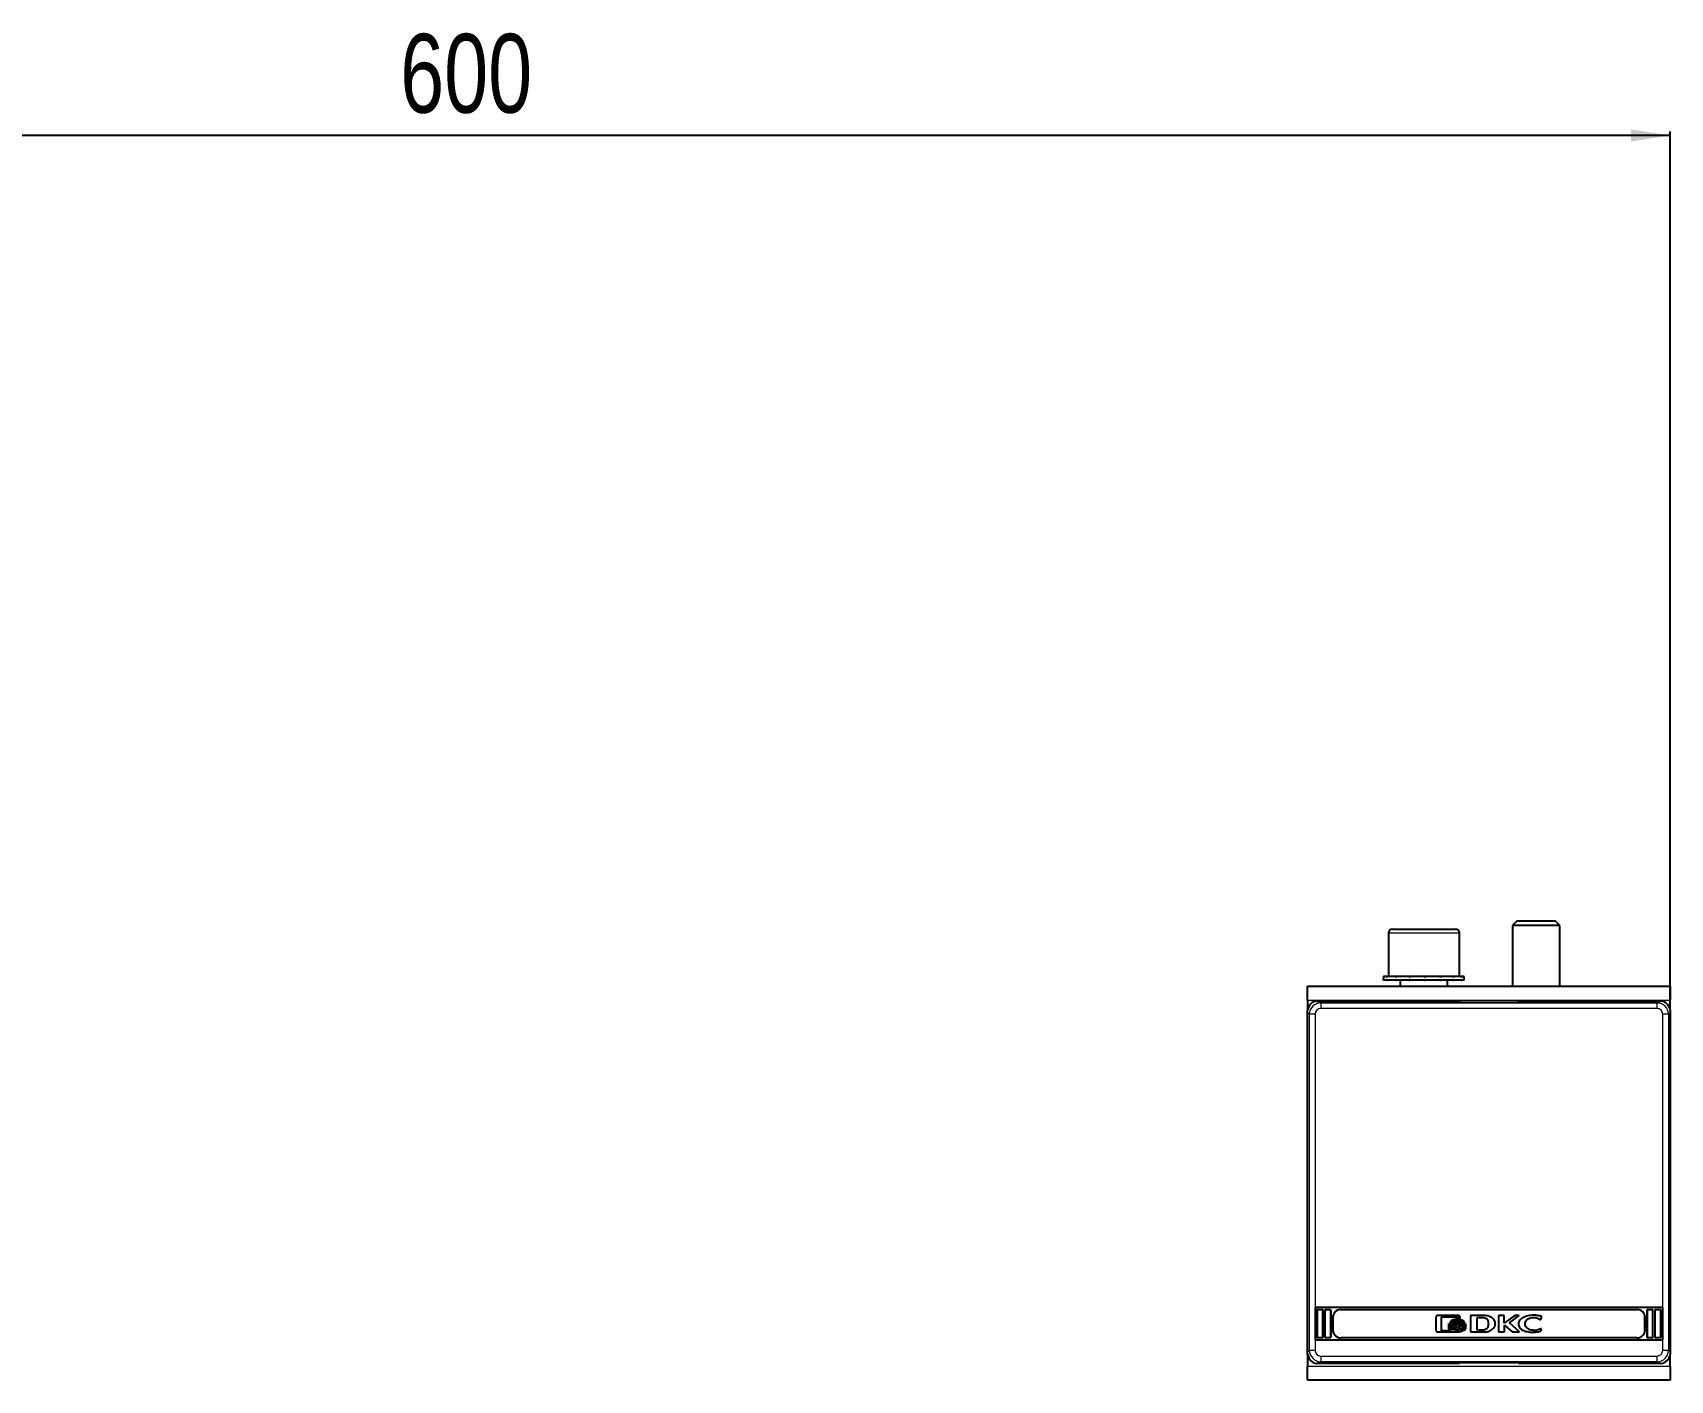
# Model space of a CAD drawing. Header units: millimetres. Extents: x -438 to 2824, y -870 to 591.
# Drawn here: x -18.8 to 396.6, y 194.9 to 536.9 of the extents above; entities that cross this region are included whole.
import ezdxf

# ---------------------------------------------------------------- set-up
doc = ezdxf.new("R2010")
doc.units = ezdxf.units.MM
doc.layers.add('FORMAT', color=7, linetype='Continuous')
doc.styles.add('SLDTEXTSTYLE0', font='TXT', dxfattribs={"width": 0.75})
doc.dimstyles.new('SLDDIMSTYLE0', dxfattribs={"dimtxt": 20, "dimasz": 10, "dimexe": 0, "dimexo": 0.0625, "dimgap": 5, "dimtad": 2, "dimdec": 1, "dimrnd": 1e-09, "dimzin": 12, "dimdsep": 46, "dimtxsty": 'SLDTEXTSTYLE0', "dimsah": 1, "dimcen": 0.09, "dimadec": 0, "dimazin": 3, "dimtfac": 1, "dimtofl": 0, "dimtmove": 0, "dimatfit": 3, "dimfxl": 0, "dimfrac": 2, "dimtolj": 1, "dimtzin": 12, "dimarcsym": 0})

# ---------------------------------------------------------------- blocks, each defined once
blk = doc.blocks.new('_D_3')
at = {"layer": 'FORMAT'}
for p, q in [((-203.42, 288.93), (-203.42, 511.86)), ((396.58, 288.93), (396.58, 511.86)), ((396.58, 510.86), (-203.42, 510.86))]:
    blk.add_line(p, q, dxfattribs=at)
for points in [[(-203.42, 510.86), (-193.42, 509.32), (-193.42, 512.4)], [(396.58, 510.86), (386.58, 512.4), (386.58, 509.32)]]:
    blk.add_solid(points, dxfattribs=at)
at = {"layer": 'FORMAT', "insert": (74.41, 536.64), "char_height": 20, "attachment_point": 1, "style": 'SLDTEXTSTYLE0'}
blk.add_mtext('600', dxfattribs=at)

msp = doc.modelspace()

# ---------------------------------------------------------------- linework, layer by layer
at = {"color": 7, "linetype": 'Continuous', "lineweight": 25}
for p, q in [((325.08, 308.45), (325.08, 297.45)), ((326.08, 309.45), (334.52, 309.45)), ((334.52, 309.45), (342.08, 309.45)), ((343.08, 297.45), (343.08, 308.45)), ((357.65, 311.45), (356.58, 310.37)), ((356.58, 310.37), (356.58, 294.95)), ((368.58, 310.37), (356.58, 310.37)), ((367.5, 311.45), (357.65, 311.45)), ((368.58, 310.37), (367.5, 311.45)), ((368.58, 294.95), (368.58, 310.37)), ((304.58, 291.45), (304.58, 294.95)), ((304.58, 294.95), (396.58, 294.95)), ((323.83, 297.45), (323.83, 296.45)), ((323.83, 297.45), (323.83, 297.2)), ((324.65, 297.45), (323.83, 297.45)), ((323.83, 297.45), (323.83, 297.45)), ((323.83, 296.45), (323.83, 296.7)), ((324.65, 296.45), (323.83, 296.45)), ((323.83, 296.45), (323.83, 296.45)), ((324.65, 297.45), (324.75, 297.45)), ((324.65, 296.45), (324.75, 296.45)), ((324.75, 297.45), (324.75, 297.2)), ((326.9, 297.45), (324.75, 297.45)), ((324.75, 296.45), (324.75, 296.7)), ((326.9, 296.45), (324.75, 296.45)), ((326.9, 297.45), (327.08, 297.45)), ((326.9, 296.45), (327.08, 296.45)), ((327.08, 297.45), (327.08, 297.2)), ((330.25, 297.45), (327.08, 297.45)), ((327.08, 296.45), (327.08, 296.7)), ((330.25, 296.45), (327.08, 296.45)), ((328.08, 296.45), (328.08, 294.95)), ((330.25, 297.45), (330.48, 297.45)), ((330.25, 296.45), (330.48, 296.45)), ((330.48, 297.45), (330.48, 297.2)), ((334.18, 297.45), (330.48, 297.45)), ((330.48, 296.45), (330.48, 296.7)), ((334.18, 296.45), (330.48, 296.45)), ((334.18, 297.45), (334.38, 297.45)), ((334.18, 297.45), (334.26, 297.45)), ((334.18, 296.45), (334.34, 296.45)), ((334.34, 296.45), (334.43, 296.45)), ((334.38, 297.45), (334.43, 297.45)), ((334.43, 297.45), (334.43, 297.2)), ((338.09, 297.45), (334.43, 297.45)), ((334.43, 296.45), (334.43, 296.7)), ((338.09, 296.45), (334.43, 296.45)), ((338.09, 297.45), (338.32, 297.45)), ((338.09, 296.45), (338.32, 296.45)), ((338.32, 297.45), (338.32, 297.2)), ((341.4, 297.45), (338.32, 297.45)), ((338.32, 296.45), (338.32, 296.7)), ((341.4, 296.45), (338.32, 296.45)), ((340.08, 294.95), (340.08, 296.45)), ((341.4, 297.45), (341.57, 297.45)), ((341.4, 296.45), (341.57, 296.45)), ((341.57, 297.45), (341.57, 297.2)), ((343.59, 297.45), (341.57, 297.45)), ((341.57, 296.45), (341.57, 296.7)), ((343.59, 296.45), (341.57, 296.45)), ((343.59, 297.45), (343.68, 297.45)), ((343.59, 296.45), (343.68, 296.45)), ((343.68, 297.45), (343.68, 297.2)), ((344.33, 297.45), (343.68, 297.45)), ((343.68, 296.45), (343.68, 296.7)), ((344.33, 296.45), (343.68, 296.45)), ((344.33, 296.45), (344.33, 297.45)), ((396.58, 294.95), (396.58, 291.45)), ((304.58, 291.45), (304.58, 288.92)), ((306.85, 291.2), (307.48, 291.2)), ((307.48, 291.2), (343.08, 291.2)), ((343.08, 291.2), (343.08, 291.06)), ((343.58, 290.93), (357.58, 290.93)), ((358.08, 291.06), (358.08, 291.2)), ((358.08, 291.2), (393.68, 291.2)), ((393.68, 291.2), (394.3, 291.2)), ((396.58, 288.92), (396.58, 291.45)), ((304.58, 288.3), (304.58, 288.92)), ((304.58, 202.1), (304.58, 288.3)), ((396.58, 288.92), (396.58, 288.3)), ((396.58, 288.3), (396.58, 202.1)), ((394.68, 213.4), (306.48, 213.4)), ((306.48, 213.4), (306.48, 205.2)), ((306.98, 205.9), (306.98, 212.7)), ((307.18, 212.9), (308.28, 212.9)), ((308.48, 212.7), (308.48, 205.9)), ((308.98, 205.9), (308.98, 212.7)), ((309.18, 212.9), (310.28, 212.9)), ((310.48, 212.7), (310.48, 205.9)), ((312.98, 212.9), (388.18, 212.9)), ((390.68, 212.7), (390.68, 205.9)), ((390.88, 212.9), (391.98, 212.9)), ((392.18, 205.9), (392.18, 212.7)), ((392.68, 212.7), (392.68, 205.9)), ((392.88, 212.9), (393.98, 212.9)), ((394.18, 205.9), (394.18, 212.7)), ((394.68, 205.2), (394.68, 213.4)), ((310.98, 207.7), (310.98, 210.9)), ((337.15, 210.96), (337.15, 207.64)), ((342.83, 211.4), (337.59, 211.4)), ((338.56, 211.07), (342.74, 211.07)), ((338.56, 207.53), (338.56, 211.07)), ((340.3, 209.38), (340.3, 208.93)), ((340.3, 208.67), (340.3, 208.2)), ((342.74, 211.07), (342.74, 210.68)), ((342.74, 210.68), (343.26, 210.68)), ((343.26, 210.68), (343.26, 210.96)), ((344.75, 208.83), (344.75, 209.28)), ((344.75, 208.1), (344.75, 208.57)), ((348.72, 211.42), (345.9, 211.4)), ((345.9, 211.4), (345.9, 207.2)), ((348.52, 210.83), (347.48, 210.82)), ((347.48, 210.82), (347.48, 207.72)), ((347.48, 207.72), (348.43, 207.73)), ((353, 211.4), (353, 207.2)), ((354.49, 211.4), (353, 211.4)), ((354.49, 209.43), (354.49, 211.4)), ((357.16, 211.4), (354.49, 209.43)), ((354.51, 208.96), (356.52, 207.2)), ((354.51, 207.2), (354.51, 208.96)), ((355.76, 209.54), (358.29, 211.4)), ((358.35, 207.2), (355.76, 209.54)), ((358.29, 211.4), (357.16, 211.4)), ((363.56, 210.38), (363.75, 210.38)), ((363.74, 207.43), (363.93, 207.97)), ((363.75, 210.38), (364.01, 211.1)), ((363.93, 207.97), (363.77, 207.97)), ((390.18, 207.7), (390.18, 210.9)), ((306.48, 205.2), (394.68, 205.2)), ((308.28, 205.7), (307.18, 205.7)), ((310.28, 205.7), (309.18, 205.7)), ((388.18, 205.7), (312.98, 205.7)), ((337.59, 207.2), (342.83, 207.2)), ((341.02, 207.52), (338.56, 207.53)), ((345.9, 207.2), (348.58, 207.21)), ((348.58, 207.21), (348.59, 207.21)), ((348.59, 207.21), (348.61, 207.21)), ((353, 207.2), (354.51, 207.2)), ((356.52, 207.2), (358.35, 207.2)), ((391.98, 205.7), (390.88, 205.7)), ((393.98, 205.7), (392.88, 205.7)), ((304.58, 201.47), (304.58, 202.1)), ((304.58, 201.47), (304.58, 198.45)), ((343.58, 199.47), (357.58, 199.47)), ((396.58, 202.1), (396.58, 201.47)), ((396.58, 198.45), (396.58, 201.47)), ((304.58, 194.95), (304.58, 198.45)), ((307.48, 199.2), (306.85, 199.2)), ((343.08, 199.2), (307.48, 199.2)), ((343.08, 199.2), (343.08, 199.33)), ((358.08, 199.33), (358.08, 199.2)), ((393.68, 199.2), (358.08, 199.2)), ((394.3, 199.2), (393.68, 199.2)), ((396.58, 198.45), (396.58, 194.95)), ((396.58, 194.95), (304.58, 194.95))]:
    msp.add_line(p, q, dxfattribs=at)
at = {"color": 8, "linetype": 'Continuous', "lineweight": 18}
for p, q in [((334.57, 308.45), (325.08, 308.45)), ((343.08, 308.45), (334.57, 308.45)), ((304.58, 291.45), (396.58, 291.45)), ((307.48, 291.2), (307.93, 290.74)), ((393.23, 290.74), (393.68, 291.2)), ((305.03, 287.85), (304.58, 288.3)), ((306.48, 287.85), (305.03, 287.85)), ((305.03, 202.55), (305.03, 287.85)), ((306.48, 287.85), (306.48, 213.4)), ((307.93, 290.74), (307.93, 289.3)), ((307.93, 290.74), (393.23, 290.74)), ((393.23, 289.3), (307.93, 289.3)), ((393.23, 289.3), (393.23, 290.74)), ((394.68, 213.4), (394.68, 287.85)), ((396.13, 287.85), (394.68, 287.85)), ((396.58, 288.3), (396.13, 287.85)), ((396.13, 287.85), (396.13, 202.55)), ((306.98, 205.9), (306.98, 212.7)), ((306.98, 212.7), (307.08, 212.7)), ((306.98, 212.7), (306.98, 212.7)), ((307.08, 212.7), (307.08, 205.9)), ((307.18, 212.8), (307.18, 212.9)), ((307.18, 212.9), (308.28, 212.9)), ((307.18, 212.9), (307.18, 212.9)), ((308.28, 212.8), (307.18, 212.8)), ((308.28, 212.8), (308.28, 212.9)), ((308.28, 212.9), (308.28, 212.9)), ((308.38, 205.9), (308.38, 212.7)), ((308.38, 212.7), (308.48, 212.7)), ((308.48, 212.7), (308.48, 205.9)), ((308.48, 212.7), (308.48, 212.7)), ((308.98, 212.7), (309.08, 212.7)), ((308.98, 205.9), (308.98, 212.7)), ((308.98, 212.7), (308.98, 212.7)), ((309.08, 212.7), (309.08, 205.9)), ((309.18, 212.8), (309.18, 212.9)), ((309.18, 212.9), (310.28, 212.9)), ((309.18, 212.9), (309.18, 212.9)), ((310.28, 212.8), (309.18, 212.8)), ((310.28, 212.8), (310.28, 212.9)), ((310.28, 212.9), (310.28, 212.9)), ((310.38, 205.9), (310.38, 212.7)), ((310.38, 212.7), (310.48, 212.7)), ((310.48, 212.7), (310.48, 205.9)), ((310.48, 212.7), (310.48, 212.7)), ((312.98, 212.9), (388.18, 212.9)), ((312.98, 212.8), (312.98, 212.9)), ((312.98, 212.9), (312.98, 212.9)), ((388.18, 212.8), (312.98, 212.8)), ((388.18, 212.9), (388.18, 212.8)), ((388.18, 212.9), (388.18, 212.9)), ((390.68, 212.7), (390.78, 212.7)), ((390.68, 205.9), (390.68, 212.7)), ((390.68, 212.7), (390.68, 212.7)), ((390.78, 212.7), (390.78, 205.9)), ((390.88, 212.9), (390.88, 212.8)), ((390.88, 212.9), (391.98, 212.9)), ((390.88, 212.9), (390.88, 212.9)), ((391.98, 212.8), (390.88, 212.8)), ((391.98, 212.9), (391.98, 212.8)), ((391.98, 212.9), (391.98, 212.9)), ((392.08, 205.9), (392.08, 212.7)), ((392.08, 212.7), (392.18, 212.7)), ((392.18, 212.7), (392.18, 205.9)), ((392.18, 212.7), (392.18, 212.7)), ((392.68, 205.9), (392.68, 212.7)), ((392.78, 212.7), (392.68, 212.7)), ((392.68, 212.7), (392.68, 212.7)), ((392.78, 212.7), (392.78, 205.9)), ((392.88, 212.8), (392.88, 212.9)), ((392.88, 212.9), (393.98, 212.9)), ((392.88, 212.9), (392.88, 212.9)), ((393.98, 212.8), (392.88, 212.8)), ((393.98, 212.8), (393.98, 212.9)), ((393.98, 212.9), (393.98, 212.9)), ((394.08, 205.9), (394.08, 212.7)), ((394.18, 212.7), (394.08, 212.7)), ((394.18, 212.7), (394.18, 205.9)), ((394.18, 212.7), (394.18, 212.7)), ((310.98, 207.7), (310.98, 210.9)), ((311.08, 210.9), (310.98, 210.9)), ((310.98, 210.9), (310.98, 210.9)), ((311.08, 207.7), (310.98, 207.7)), ((310.98, 207.7), (310.98, 207.7)), ((311.08, 210.9), (311.08, 207.7)), ((390.08, 207.7), (390.08, 210.9)), ((390.18, 210.9), (390.08, 210.9)), ((390.18, 207.7), (390.08, 207.7)), ((390.18, 210.9), (390.18, 207.7)), ((390.18, 210.9), (390.18, 210.9)), ((390.18, 207.7), (390.18, 207.7)), ((306.48, 205.2), (306.48, 202.55)), ((306.98, 205.9), (307.08, 205.9)), ((306.98, 205.9), (306.98, 205.9)), ((307.18, 205.8), (308.28, 205.8)), ((307.18, 205.7), (307.18, 205.8)), ((308.28, 205.7), (307.18, 205.7)), ((307.18, 205.7), (307.18, 205.7)), ((308.28, 205.7), (308.28, 205.8)), ((308.28, 205.7), (308.28, 205.7)), ((308.38, 205.9), (308.48, 205.9)), ((308.48, 205.9), (308.48, 205.9)), ((308.98, 205.9), (309.08, 205.9)), ((308.98, 205.9), (308.98, 205.9)), ((309.18, 205.8), (310.28, 205.8)), ((309.18, 205.7), (309.18, 205.8)), ((310.28, 205.7), (309.18, 205.7)), ((309.18, 205.7), (309.18, 205.7)), ((310.28, 205.7), (310.28, 205.8)), ((310.28, 205.7), (310.28, 205.7)), ((310.38, 205.9), (310.48, 205.9)), ((310.48, 205.9), (310.48, 205.9)), ((312.98, 205.8), (388.18, 205.8)), ((312.98, 205.8), (312.98, 205.7)), ((388.18, 205.7), (312.98, 205.7)), ((312.98, 205.7), (312.98, 205.7)), ((388.18, 205.7), (388.18, 205.8)), ((388.18, 205.7), (388.18, 205.7)), ((390.68, 205.9), (390.78, 205.9)), ((390.68, 205.9), (390.68, 205.9)), ((390.88, 205.8), (391.98, 205.8)), ((390.88, 205.8), (390.88, 205.7)), ((391.98, 205.7), (390.88, 205.7)), ((390.88, 205.7), (390.88, 205.7)), ((391.98, 205.8), (391.98, 205.7)), ((391.98, 205.7), (391.98, 205.7)), ((392.08, 205.9), (392.18, 205.9)), ((392.18, 205.9), (392.18, 205.9)), ((392.78, 205.9), (392.68, 205.9)), ((392.68, 205.9), (392.68, 205.9)), ((392.88, 205.7), (392.88, 205.8)), ((392.88, 205.8), (393.98, 205.8)), ((393.98, 205.7), (392.88, 205.7)), ((392.88, 205.7), (392.88, 205.7)), ((393.98, 205.7), (393.98, 205.8)), ((393.98, 205.7), (393.98, 205.7)), ((394.18, 205.9), (394.08, 205.9)), ((394.18, 205.9), (394.18, 205.9)), ((394.68, 202.55), (394.68, 205.2)), ((304.58, 202.1), (305.03, 202.55)), ((305.03, 202.55), (306.48, 202.55)), ((307.93, 199.65), (307.48, 199.2)), ((307.93, 201.1), (393.23, 201.1)), ((307.93, 201.1), (307.93, 199.65)), ((393.23, 199.65), (307.93, 199.65)), ((393.23, 199.65), (393.23, 201.1)), ((393.68, 199.2), (393.23, 199.65)), ((394.68, 202.55), (396.13, 202.55)), ((396.13, 202.55), (396.58, 202.1)), ((396.58, 198.45), (304.58, 198.45))]:
    msp.add_line(p, q, dxfattribs=at)
at = {"color": 7, "linetype": 'Continuous', "lineweight": 25}
for centre, radius, start, end in [((326.08, 308.45), 1, 90, 180), ((342.08, 308.45), 1, 0, 90), ((307.18, 212.7), 0.2, 90, 180), ((308.28, 212.7), 0.2, 360, 90), ((309.18, 212.7), 0.2, 90, 180), ((310.28, 212.7), 0.2, 360, 90), ((312.98, 210.9), 2, 90, 180), ((388.18, 210.9), 2, 0, 90), ((390.88, 212.7), 0.2, 90, 180), ((391.98, 212.7), 0.2, 0, 90), ((392.88, 212.7), 0.2, 90, 180), ((393.98, 212.7), 0.2, 0, 90), ((312.98, 207.7), 2, 180, 270), ((388.18, 207.7), 2, 270, 0), ((307.18, 205.9), 0.2, 180, 270), ((308.28, 205.9), 0.2, 270, 360), ((309.18, 205.9), 0.2, 180, 270), ((310.28, 205.9), 0.2, 270, 360), ((390.88, 205.9), 0.2, 180, 270), ((391.98, 205.9), 0.2, 270, 0), ((392.88, 205.9), 0.2, 180, 270), ((393.98, 205.9), 0.2, 270, 0)]:
    msp.add_arc(centre, radius, start, end, dxfattribs=at)
at = {"color": 8, "linetype": 'Continuous', "lineweight": 18}
for centre, radius, start, end in [((307.18, 212.7), 0.198, 90, 180), ((307.18, 212.7), 0.0982, 90, 180), ((308.28, 212.7), 0.198, 360, 90), ((308.28, 212.7), 0.0982, 0, 90), ((309.18, 212.7), 0.198, 90, 180), ((309.18, 212.7), 0.0982, 90, 180), ((310.28, 212.7), 0.198, 360, 90), ((310.28, 212.7), 0.0982, 360, 90), ((312.98, 210.9), 2, 90, 180), ((312.98, 210.9), 1.9, 90, 180), ((388.18, 210.9), 2, 0, 90), ((388.18, 210.9), 1.9, 0, 90), ((390.88, 212.7), 0.198, 90, 180), ((390.88, 212.7), 0.0982, 90, 180), ((391.98, 212.7), 0.198, 0, 90), ((391.98, 212.7), 0.0982, 0, 90), ((392.88, 212.7), 0.198, 90, 180), ((392.88, 212.7), 0.0982, 90, 180), ((393.98, 212.7), 0.198, 0, 90), ((393.98, 212.7), 0.0982, 0, 90), ((312.98, 207.7), 2, 180, 270), ((312.98, 207.7), 1.9, 180, 270), ((388.18, 207.7), 1.9, 270, 0), ((388.18, 207.7), 2, 270, 0), ((307.18, 205.9), 0.198, 180, 270), ((307.18, 205.9), 0.0982, 180, 270), ((308.28, 205.9), 0.0982, 270, 360), ((308.28, 205.9), 0.198, 270, 360), ((309.18, 205.9), 0.198, 180, 270), ((309.18, 205.9), 0.0982, 180, 270), ((310.28, 205.9), 0.0982, 270, 0), ((310.28, 205.9), 0.198, 270, 360), ((390.88, 205.9), 0.198, 180, 270), ((390.88, 205.9), 0.0982, 180, 270), ((391.98, 205.9), 0.0982, 270, 0), ((391.98, 205.9), 0.198, 270, 0), ((392.88, 205.9), 0.198, 180, 270), ((392.88, 205.9), 0.0982, 180, 270), ((393.98, 205.9), 0.0982, 270, 0), ((393.98, 205.9), 0.198, 270, 0)]:
    msp.add_arc(centre, radius, start, end, dxfattribs=at)
at = {"color": 7, "linetype": 'Continuous', "lineweight": 25}
for centre, major_axis, ratio, start_param, end_param in [((307.63, 288.15), (2.27, -2.27), 0.935113, 2.575748, 3.707437), ((343.58, 291.06), (0.5, 0), 0.267949, 3.141593, 4.712389), ((357.58, 291.06), (0.5, 0), 0.267949, 4.712389, 6.283185), ((393.53, 288.15), (-2.27, -2.27), 0.935113, 2.575748, 3.707437), ((307.63, 202.25), (2.27, 2.27), 0.935113, 2.575748, 3.707437), ((343.58, 199.33), (0.5, 0), 0.267949, 1.570796, 3.141593), ((357.58, 199.33), (0.5, 0), 0.267949, 0, 1.570796), ((393.53, 202.25), (-2.27, 2.27), 0.935113, 2.575748, 3.707437)]:
    msp.add_ellipse(centre, major_axis=major_axis, ratio=ratio, start_param=start_param, end_param=end_param, dxfattribs=at)
at = {"color": 8, "linetype": 'Continuous', "lineweight": 18}
for centre, major_axis, ratio, start_param, end_param in [((308.03, 287.74), (2.13, -2.13), 0.997754, 2.389713, 3.893472), ((308.03, 287.74), (1.13, -1.13), 0.935113, 2.389713, 3.893472), ((393.12, 287.74), (2.13, 2.13), 0.997754, 5.531306, 7.035065), ((393.12, 287.74), (-1.13, -1.13), 0.935113, 2.389713, 3.893472), ((308.03, 202.65), (2.13, 2.13), 0.997754, 2.389713, 3.893472), ((308.03, 202.65), (1.13, 1.13), 0.935113, 2.389713, 3.893472), ((393.12, 202.65), (-1.13, 1.13), 0.935113, 2.389713, 3.893472), ((393.12, 202.65), (-2.13, 2.13), 0.997754, 2.389713, 3.893472)]:
    msp.add_ellipse(centre, major_axis=major_axis, ratio=ratio, start_param=start_param, end_param=end_param, dxfattribs=at)
at = {"color": 7, "linetype": 'Continuous', "lineweight": 25}
for points, knots in [([(323.83, 297.2), (323.83, 297.24), (323.83, 297.3), (323.83, 297.38), (323.83, 297.43), (323.83, 297.45)], [0, 0, 0, 0, 0.499981, 0.749988, 1, 1, 1, 1]), ([(323.83, 296.45), (323.83, 296.47), (323.83, 296.51), (323.83, 296.59), (323.83, 296.66), (323.83, 296.7)], [0, 0, 0, 0, 0.25014, 0.50028, 1, 1, 1, 1]), ([(324.75, 297.2), (324.73, 297.24), (324.7, 297.3), (324.67, 297.38), (324.66, 297.43), (324.65, 297.45)], [0, 0, 0, 0, 0.499981, 0.749988, 1, 1, 1, 1]), ([(324.65, 296.45), (324.66, 296.47), (324.67, 296.51), (324.7, 296.59), (324.73, 296.66), (324.75, 296.7)], [0, 0, 0, 0, 0.25014, 0.50028, 1, 1, 1, 1]), ([(327.08, 297.2), (327.05, 297.24), (327.01, 297.3), (326.95, 297.38), (326.92, 297.43), (326.9, 297.45)], [0, 0, 0, 0, 0.499981, 0.749988, 1, 1, 1, 1]), ([(326.9, 296.45), (326.92, 296.47), (326.95, 296.51), (327.01, 296.59), (327.05, 296.66), (327.08, 296.7)], [0, 0, 0, 0, 0.25014, 0.50028, 1, 1, 1, 1]), ([(330.48, 297.2), (330.44, 297.24), (330.38, 297.3), (330.31, 297.38), (330.27, 297.43), (330.25, 297.45)], [0, 0, 0, 0, 0.499981, 0.749988, 1, 1, 1, 1]), ([(330.25, 296.45), (330.27, 296.47), (330.31, 296.51), (330.38, 296.59), (330.44, 296.66), (330.48, 296.7)], [0, 0, 0, 0, 0.2501401, 0.5002802, 1, 1, 1, 1]), ([(334.43, 297.2), (334.39, 297.24), (334.32, 297.3), (334.24, 297.38), (334.2, 297.43), (334.18, 297.45)], [0, 0, 0, 0, 0.499981, 0.749988, 1, 1, 1, 1]), ([(334.18, 296.45), (334.2, 296.47), (334.24, 296.51), (334.32, 296.59), (334.39, 296.66), (334.43, 296.7)], [0, 0, 0, 0, 0.25014, 0.50028, 1, 1, 1, 1]), ([(334.43, 297.2), (334.41, 297.27), (334.38, 297.4), (334.35, 297.43), (334.34, 297.45)], [0, 0, 0, 0, 0.561794, 1, 1, 1, 1]), ([(334.43, 296.7), (334.41, 296.62), (334.38, 296.49), (334.35, 296.46), (334.34, 296.45)], [0, 0, 0, 0, 0.5617942, 1, 1, 1, 1]), ([(338.32, 297.2), (338.28, 297.24), (338.23, 297.3), (338.15, 297.38), (338.11, 297.43), (338.09, 297.45)], [0, 0, 0, 0, 0.499981, 0.749988, 1, 1, 1, 1]), ([(338.09, 296.45), (338.11, 296.47), (338.15, 296.51), (338.23, 296.59), (338.28, 296.66), (338.32, 296.7)], [0, 0, 0, 0, 0.25014, 0.50028, 1, 1, 1, 1]), ([(341.57, 297.2), (341.54, 297.24), (341.5, 297.3), (341.44, 297.38), (341.41, 297.43), (341.4, 297.45)], [0, 0, 0, 0, 0.499981, 0.749988, 1, 1, 1, 1]), ([(341.4, 296.45), (341.41, 296.47), (341.44, 296.51), (341.5, 296.59), (341.54, 296.66), (341.57, 296.7)], [0, 0, 0, 0, 0.2501401, 0.5002802, 1, 1, 1, 1]), ([(343.68, 297.2), (343.66, 297.24), (343.64, 297.3), (343.61, 297.38), (343.59, 297.43), (343.59, 297.45)], [0, 0, 0, 0, 0.499981, 0.749988, 1, 1, 1, 1]), ([(343.59, 296.45), (343.59, 296.47), (343.61, 296.51), (343.64, 296.59), (343.66, 296.66), (343.68, 296.7)], [0, 0, 0, 0, 0.25014, 0.50028, 1, 1, 1, 1]), ([(337.59, 211.4), (337.52, 211.39), (337.39, 211.37), (337.25, 211.26), (337.17, 211.11), (337.16, 211.01), (337.15, 210.96)], [0, 0, 0, 0, 0.281303, 0.555629, 0.773878, 1, 1, 1, 1]), ([(342.55, 208.38), (342.26, 208.4), (341.7, 208.43), (341.02, 208.67), (340.53, 208.98), (340.37, 209.26), (340.3, 209.38)], [0, 0, 0, 0, 0.341641, 0.638783, 0.834973, 1, 1, 1, 1]), ([(340.3, 208.93), (340.36, 208.83), (340.48, 208.6), (340.82, 208.34), (341.49, 208.02), (342.1, 207.97), (342.55, 207.93)], [0, 0, 0, 0, 0.13872, 0.298957, 0.48357, 1, 1, 1, 1]), ([(342.55, 207.67), (342.26, 207.69), (341.7, 207.72), (341.02, 207.96), (340.53, 208.27), (340.37, 208.54), (340.3, 208.67)], [0, 0, 0, 0, 0.3417096, 0.6388757, 0.8350381, 1, 1, 1, 1]), ([(340.3, 208.2), (340.34, 208.13), (340.41, 207.97), (340.66, 207.73), (340.88, 207.6), (341.02, 207.52)], [0, 0, 0, 0, 0.244932, 0.514807, 1, 1, 1, 1]), ([(342.55, 210.45), (342.3, 210.43), (341.83, 210.4), (341.25, 210.17), (340.83, 209.88), (340.68, 209.63), (340.61, 209.51)], [0, 0, 0, 0, 0.32886, 0.6213684, 0.8224445, 1, 1, 1, 1]), ([(340.61, 209.51), (340.63, 209.48), (340.65, 209.42), (340.69, 209.36), (340.71, 209.34)], [0, 0, 0, 0, 0.556647, 1, 1, 1, 1]), ([(340.71, 209.34), (340.81, 209.46), (341.05, 209.72), (341.68, 210.03), (342.21, 210.07), (342.55, 210.1)], [0, 0, 0, 0, 0.235625, 0.5074333, 1, 1, 1, 1]), ([(342.55, 209.9), (342.16, 209.86), (341.63, 209.81), (341.05, 209.5), (340.87, 209.32), (340.78, 209.24)], [0, 0, 0, 0, 0.6070991, 0.8137809, 1, 1, 1, 1]), ([(340.78, 209.24), (340.81, 209.21), (340.87, 209.15), (340.94, 209.1), (340.97, 209.07)], [0, 0, 0, 0, 0.548878, 1, 1, 1, 1]), ([(340.97, 209.07), (341.22, 209.23), (341.71, 209.52), (342.28, 209.55), (342.55, 209.56)], [0, 0, 0, 0, 0.521089, 1, 1, 1, 1]), ([(342.55, 209.34), (342.25, 209.33), (341.75, 209.29), (341.31, 209.07), (341.13, 208.97)], [0, 0, 0, 0, 0.591571, 1, 1, 1, 1]), ([(341.13, 208.97), (341.19, 208.94), (341.31, 208.88), (341.44, 208.84), (341.5, 208.82)], [0, 0, 0, 0, 0.541848, 1, 1, 1, 1]), ([(341.5, 208.82), (341.69, 208.88), (342.03, 208.98), (342.39, 209), (342.55, 209)], [0, 0, 0, 0, 0.540329, 1, 1, 1, 1]), ([(344.5, 209.48), (344.45, 209.58), (344.34, 209.8), (344.04, 210.04), (343.47, 210.36), (342.94, 210.41), (342.55, 210.45)], [0, 0, 0, 0, 0.149079, 0.314363, 0.498773, 1, 1, 1, 1]), ([(342.55, 210.1), (342.78, 210.09), (343.2, 210.07), (343.74, 209.88), (344.16, 209.63), (344.33, 209.42), (344.41, 209.32)], [0, 0, 0, 0, 0.322978, 0.614423, 0.818337, 1, 1, 1, 1]), ([(344.32, 209.23), (344.21, 209.34), (343.97, 209.57), (343.36, 209.83), (342.87, 209.88), (342.55, 209.9)], [0, 0, 0, 0, 0.239541, 0.512395, 1, 1, 1, 1]), ([(342.55, 209.56), (342.89, 209.54), (343.46, 209.5), (343.94, 209.2), (344.14, 209.07)], [0, 0, 0, 0, 0.598426, 1, 1, 1, 1]), ([(343.97, 208.97), (343.73, 209.09), (343.28, 209.31), (342.79, 209.33), (342.55, 209.34)], [0, 0, 0, 0, 0.528395, 1, 1, 1, 1]), ([(344.75, 209.28), (344.69, 209.18), (344.54, 208.98), (344.2, 208.75), (343.55, 208.46), (342.97, 208.41), (342.55, 208.38)], [0, 0, 0, 0, 0.141525, 0.304329, 0.489562, 1, 1, 1, 1]), ([(342.55, 209), (342.76, 208.99), (343.11, 208.98), (343.45, 208.87), (343.59, 208.82)], [0, 0, 0, 0, 0.579402, 1, 1, 1, 1]), ([(342.55, 207.93), (342.83, 207.95), (343.35, 207.98), (344.01, 208.19), (344.49, 208.47), (344.67, 208.72), (344.75, 208.83)], [0, 0, 0, 0, 0.33644, 0.632575, 0.831337, 1, 1, 1, 1]), ([(344.75, 208.57), (344.69, 208.47), (344.54, 208.26), (344.2, 208.04), (343.55, 207.74), (342.97, 207.7), (342.55, 207.67)], [0, 0, 0, 0, 0.141571, 0.304387, 0.489612, 1, 1, 1, 1]), ([(343.26, 210.96), (343.26, 211.02), (343.24, 211.15), (343.12, 211.3), (342.98, 211.38), (342.88, 211.39), (342.83, 211.4)], [0, 0, 0, 0, 0.285248, 0.560563, 0.777151, 1, 1, 1, 1]), ([(342.83, 207.2), (343.04, 207.22), (343.48, 207.27), (344.03, 207.51), (344.49, 207.77), (344.67, 208), (344.75, 208.1)], [0, 0, 0, 0, 0.289383, 0.600301, 0.822929, 1, 1, 1, 1]), ([(343.59, 208.82), (343.67, 208.84), (343.8, 208.89), (343.92, 208.95), (343.97, 208.97)], [0, 0, 0, 0, 0.575396, 1, 1, 1, 1]), ([(344.14, 209.07), (344.17, 209.1), (344.24, 209.15), (344.3, 209.21), (344.32, 209.23)], [0, 0, 0, 0, 0.569699, 1, 1, 1, 1]), ([(344.41, 209.32), (344.43, 209.35), (344.46, 209.4), (344.49, 209.45), (344.5, 209.48)], [0, 0, 0, 0, 0.564632, 1, 1, 1, 1]), ([(348.43, 207.73), (348.7, 207.74), (349.21, 207.75), (349.83, 207.9), (350.19, 208.18), (350.38, 208.47), (350.5, 208.85), (350.51, 209.14), (350.52, 209.3)], [0, 0, 0, 0, 0.274676, 0.503042, 0.607381, 0.716579, 0.843412, 1, 1, 1, 1]), ([(349.17, 210.78), (349.04, 210.79), (348.82, 210.82), (348.61, 210.83), (348.52, 210.83)], [0, 0, 0, 0, 0.586635, 1, 1, 1, 1]), ([(351.09, 210.98), (350.93, 211.05), (350.57, 211.22), (349.77, 211.38), (349.14, 211.4), (348.72, 211.42)], [0, 0, 0, 0, 0.216742, 0.489643, 1, 1, 1, 1]), ([(350.52, 209.3), (350.51, 209.44), (350.51, 209.68), (350.44, 210), (350.31, 210.26), (350.08, 210.5), (349.68, 210.67), (349.35, 210.74), (349.17, 210.78)], [0, 0, 0, 0, 0.176808, 0.319231, 0.43938, 0.552395, 0.749205, 1, 1, 1, 1]), ([(350.36, 207.35), (350.58, 207.42), (351, 207.55), (351.53, 207.91), (351.93, 208.36), (352.17, 208.88), (352.22, 209.45), (352.06, 210.02), (351.68, 210.57), (351.3, 210.84), (351.09, 210.98)], [0, 0, 0, 0, 0.138091, 0.265455, 0.384013, 0.496103, 0.605759, 0.71979, 0.847662, 1, 1, 1, 1]), ([(361.9, 211.45), (361.4, 211.42), (360.47, 211.37), (359.24, 210.93), (358.48, 210.36), (358.13, 209.79), (358.1, 209.5), (358.08, 209.35)], [0, 0, 0, 0, 0.315674, 0.58952, 0.813199, 0.909026, 1, 1, 1, 1]), ([(358.08, 209.35), (358.1, 209.14), (358.14, 208.7), (358.51, 208.09), (359.23, 207.56), (360.39, 207.2), (361.34, 207.16), (361.88, 207.14)], [0, 0, 0, 0, 0.130532, 0.266031, 0.423997, 0.666819, 1, 1, 1, 1]), ([(359.76, 209.25), (359.78, 209.42), (359.82, 209.76), (360.12, 210.2), (360.57, 210.57), (361.19, 210.85), (361.68, 210.88), (361.93, 210.9)], [0, 0, 0, 0, 0.165415, 0.334737, 0.516014, 0.747902, 1, 1, 1, 1]), ([(361.93, 207.6), (361.61, 207.63), (361.01, 207.69), (360.29, 208.11), (359.84, 208.65), (359.78, 209.05), (359.76, 209.25)], [0, 0, 0, 0, 0.317455, 0.60205, 0.80504, 1, 1, 1, 1]), ([(364.01, 211.1), (363.64, 211.21), (362.95, 211.42), (362.23, 211.44), (361.9, 211.45)], [0, 0, 0, 0, 0.5368, 1, 1, 1, 1]), ([(361.93, 210.9), (362.27, 210.87), (362.86, 210.82), (363.35, 210.51), (363.56, 210.38)], [0, 0, 0, 0, 0.579608, 1, 1, 1, 1]), ([(363.77, 207.97), (363.45, 207.85), (362.85, 207.63), (362.22, 207.61), (361.93, 207.6)], [0, 0, 0, 0, 0.5476433, 1, 1, 1, 1]), ([(337.15, 207.64), (337.16, 207.57), (337.18, 207.44), (337.29, 207.3), (337.43, 207.21), (337.53, 207.2), (337.59, 207.2)], [0, 0, 0, 0, 0.285197, 0.560428, 0.777044, 1, 1, 1, 1]), ([(348.61, 207.21), (348.72, 207.21), (348.94, 207.22), (349.16, 207.23), (349.28, 207.23)], [0, 0, 0, 0, 0.486421, 1, 1, 1, 1]), ([(349.28, 207.23), (349.48, 207.24), (349.84, 207.26), (350.2, 207.32), (350.36, 207.35)], [0, 0, 0, 0, 0.55183, 1, 1, 1, 1]), ([(361.88, 207.14), (362.25, 207.16), (362.88, 207.18), (363.48, 207.36), (363.74, 207.43)], [0, 0, 0, 0, 0.5776526, 1, 1, 1, 1])]:
    msp.add_open_spline(points, degree=3, knots=knots, dxfattribs=at)

# ---------------------------------------------------------------- dimensions: what is measured, and where the dimension line sits
at = {"layer": 'FORMAT'}
dim = msp.add_linear_dim(base=(-203.42, 510.86), p1=(396.58, 288.92), p2=(-203.42, 288.92), dimstyle='SLDDIMSTYLE0', dxfattribs=at)
dim.commit()
dim.dimension.update_dxf_attribs({"geometry": '_D_3', "text_midpoint": (96.58, 510.86), "dimtype": 160})

doc.saveas('drawing.dxf')
